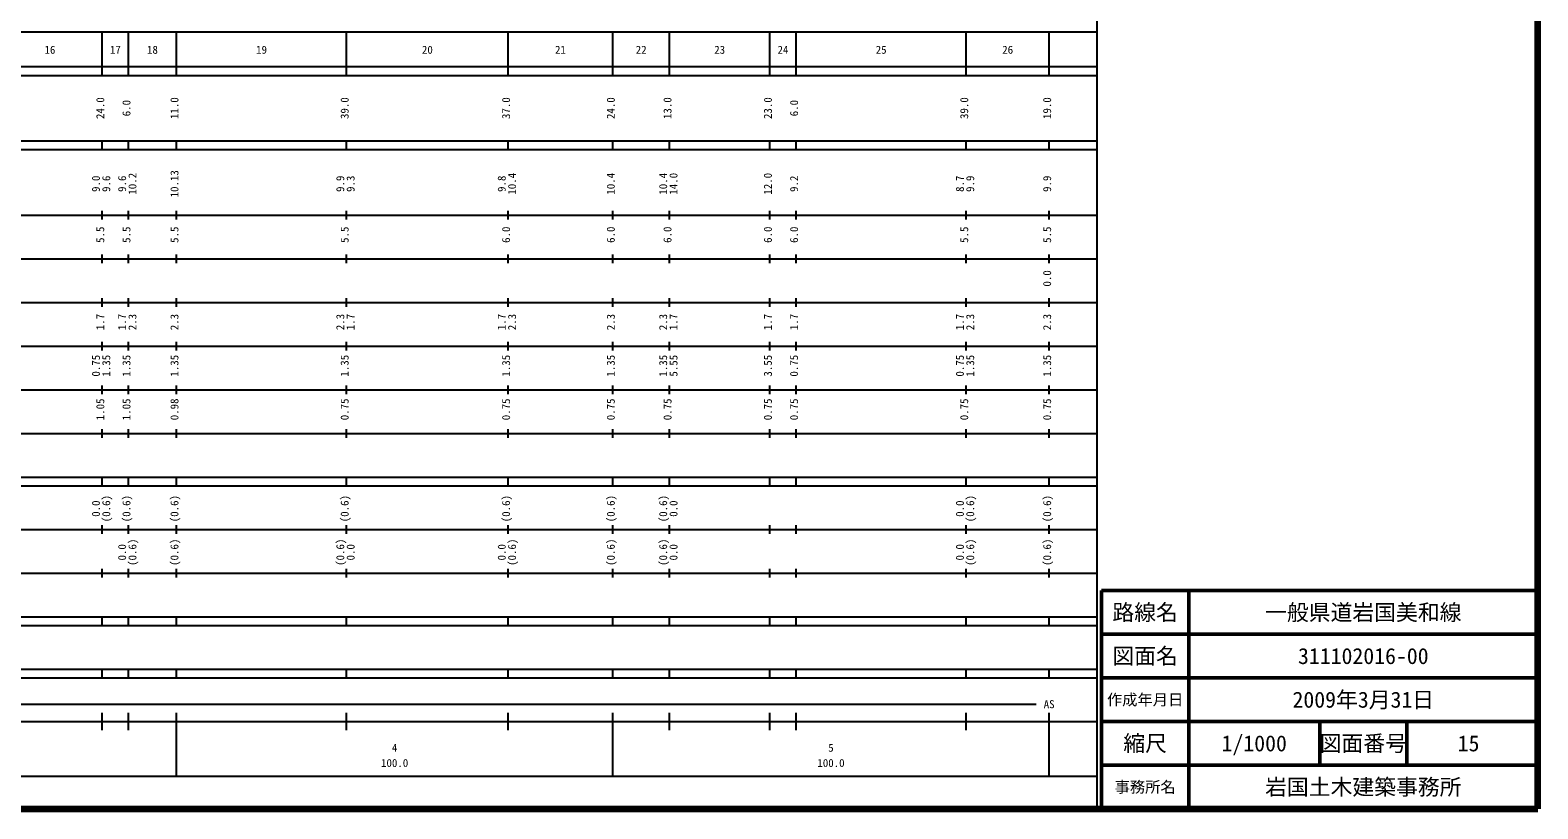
# Model space of a CAD drawing. Units: millimetres on the paper, enlarged 1000 times. Extents: x 17059 to 657059, y -104400 to 255600.
# Drawn here: x 311527 to 657059, y -104400 to 73957 of the extents above; entities that cross this region are included whole.
import ezdxf
from ezdxf.enums import TextEntityAlignment as Align

# ---------------------------------------------------------------- set-up
doc = ezdxf.new("R2010")
doc.units = ezdxf.units.MM
doc.header["$LTSCALE"] = 1000
for name, color, linetype, lineweight in [('M-TTL', 2, 'Continuous', 140), ('M-TTL-BAND', 7, 'Continuous', 25), ('M-TTL-FRAM', 2, 'Continuous', 50), ('M-TTL-LINE', 7, 'Continuous', 50)]:
    doc.layers.add(name, color=color, linetype=linetype, lineweight=lineweight)
doc.layers.add('M-TTL-TXT', color=7, linetype='Continuous')
doc.styles.add('ＭＳ ゴシック', font='')
doc.styles.get('ＭＳ ゴシック').set_extended_font_data('MS Gothic')

msp = doc.modelspace()

# ---------------------------------------------------------------- linework, layer by layer
at = {"layer": 'M-TTL'}
for p, q in [((657059, -104400), (657059, 255600)), ((17059, -104400), (657059, -104400))]:
    msp.add_line(p, q, dxfattribs=at)
at = {"layer": 'M-TTL-BAND'}
for p, q in [((556059, -104400), (556059, 245600)), ((45059, 73600), (556059, 73600)), ((328059, 63600), (328059, 73600)), ((334059, 63600), (334059, 73600)), ((345059, 63600), (345059, 73600)), ((384059, 63600), (384059, 73600)), ((421059, 63600), (421059, 73600)), ((445059, 63600), (445059, 73600)), ((458059, 63600), (458059, 73600)), ((481059, 63600), (481059, 73600)), ((487059, 63600), (487059, 73600)), ((526059, 63600), (526059, 73600)), ((545059, 63600), (545059, 73600)), ((17059, 65600), (556059, 65600)), ((17059, 63600), (556059, 63600)), ((17059, 48600), (556059, 48600)), ((328059, 46600), (328059, 48600)), ((334059, 46600), (334059, 48600)), ((345059, 46600), (345059, 48600)), ((384059, 46600), (384059, 48600)), ((421059, 46600), (421059, 48600)), ((445059, 46600), (445059, 48600)), ((458059, 46600), (458059, 48600)), ((481059, 46600), (481059, 48600)), ((487059, 46600), (487059, 48600)), ((526059, 46600), (526059, 48600)), ((545059, 46600), (545059, 48600)), ((17059, 46600), (556059, 46600)), ((17059, 31600), (556059, 31600)), ((328059, 30600), (328059, 32600)), ((334059, 30600), (334059, 32600)), ((345059, 30600), (345059, 32600)), ((384059, 30600), (384059, 32600)), ((421059, 30600), (421059, 32600)), ((445059, 30600), (445059, 32600)), ((458059, 30600), (458059, 32600)), ((481059, 30600), (481059, 32600)), ((487059, 30600), (487059, 32600)), ((526059, 30600), (526059, 32600)), ((545059, 30600), (545059, 32600)), ((23059, 21600), (556059, 21600)), ((328059, 20600), (328059, 22600)), ((334059, 20600), (334059, 22600)), ((345059, 20600), (345059, 22600)), ((384059, 20600), (384059, 22600)), ((421059, 20600), (421059, 22600)), ((445059, 20600), (445059, 22600)), ((458059, 20600), (458059, 22600)), ((481059, 20600), (481059, 22600)), ((487059, 20600), (487059, 22600)), ((526059, 20600), (526059, 22600)), ((545059, 20600), (545059, 22600)), ((29059, 11600), (556059, 11600)), ((328059, 10600), (328059, 12600)), ((334059, 10600), (334059, 12600)), ((345059, 10600), (345059, 12600)), ((384059, 10600), (384059, 12600)), ((421059, 10600), (421059, 12600)), ((445059, 10600), (445059, 12600)), ((458059, 10600), (458059, 12600)), ((481059, 10600), (481059, 12600)), ((487059, 10600), (487059, 12600)), ((526059, 10600), (526059, 12600)), ((545059, 10600), (545059, 12600)), ((23059, 1600), (556059, 1600)), ((328059, 600), (328059, 2600)), ((334059, 600), (334059, 2600)), ((345059, 600), (345059, 2600)), ((384059, 600), (384059, 2600)), ((421059, 600), (421059, 2600)), ((445059, 600), (445059, 2600)), ((458059, 600), (458059, 2600)), ((481059, 600), (481059, 2600)), ((487059, 600), (487059, 2600)), ((526059, 600), (526059, 2600)), ((545059, 600), (545059, 2600)), ((29059, -8400), (556059, -8400)), ((328059, -9400), (328059, -7400)), ((334059, -9400), (334059, -7400)), ((345059, -9400), (345059, -7400)), ((384059, -9400), (384059, -7400)), ((421059, -9400), (421059, -7400)), ((445059, -9400), (445059, -7400)), ((458059, -9400), (458059, -7400)), ((481059, -9400), (481059, -7400)), ((487059, -9400), (487059, -7400)), ((526059, -9400), (526059, -7400)), ((545059, -9400), (545059, -7400)), ((33809, -18400), (556059, -18400)), ((328059, -19400), (328059, -17400)), ((334059, -19400), (334059, -17400)), ((345059, -19400), (345059, -17400)), ((384059, -19400), (384059, -17400)), ((421059, -19400), (421059, -17400)), ((445059, -19400), (445059, -17400)), ((458059, -19400), (458059, -17400)), ((481059, -19400), (481059, -17400)), ((487059, -19400), (487059, -17400)), ((526059, -19400), (526059, -17400)), ((545059, -19400), (545059, -17400)), ((17059, -30400), (556059, -30400)), ((33809, -28400), (556059, -28400)), ((328059, -30400), (328059, -28400)), ((334059, -30400), (334059, -28400)), ((345059, -30400), (345059, -28400)), ((384059, -30400), (384059, -28400)), ((421059, -30400), (421059, -28400)), ((445059, -30400), (445059, -28400)), ((458059, -30400), (458059, -28400)), ((481059, -30400), (481059, -28400)), ((487059, -30400), (487059, -28400)), ((526059, -30400), (526059, -28400)), ((545059, -30400), (545059, -28400)), ((26059, -40400), (556059, -40400)), ((328059, -41400), (328059, -39400)), ((334059, -41400), (334059, -39400)), ((345059, -41400), (345059, -39400)), ((384059, -41400), (384059, -39400)), ((421059, -41400), (421059, -39400)), ((445059, -41400), (445059, -39400)), ((458059, -41400), (458059, -39400)), ((481059, -41400), (481059, -39400)), ((487059, -41400), (487059, -39400)), ((526059, -41400), (526059, -39400)), ((545059, -41400), (545059, -39400)), ((17059, -50400), (556059, -50400)), ((328059, -51400), (328059, -49400)), ((334059, -51400), (334059, -49400)), ((345059, -51400), (345059, -49400)), ((384059, -51400), (384059, -49400)), ((421059, -51400), (421059, -49400)), ((445059, -51400), (445059, -49400)), ((458059, -51400), (458059, -49400)), ((481059, -51400), (481059, -49400)), ((487059, -51400), (487059, -49400)), ((526059, -51400), (526059, -49400)), ((545059, -51400), (545059, -49400)), ((17059, -60400), (556059, -60400)), ((328059, -62400), (328059, -60400)), ((334059, -62400), (334059, -60400)), ((345059, -62400), (345059, -60400)), ((384059, -62400), (384059, -60400)), ((421059, -62400), (421059, -60400)), ((445059, -62400), (445059, -60400)), ((458059, -62400), (458059, -60400)), ((481059, -62400), (481059, -60400)), ((487059, -62400), (487059, -60400)), ((526059, -62400), (526059, -60400)), ((545059, -62400), (545059, -60400)), ((32309, -62400), (556059, -62400)), ((32309, -72400), (556059, -72400)), ((328059, -74400), (328059, -72400)), ((334059, -74400), (334059, -72400)), ((345059, -74400), (345059, -72400)), ((384059, -74400), (384059, -72400)), ((421059, -74400), (421059, -72400)), ((445059, -74400), (445059, -72400)), ((458059, -74400), (458059, -72400)), ((481059, -74400), (481059, -72400)), ((487059, -74400), (487059, -72400)), ((526059, -74400), (526059, -72400)), ((545059, -74400), (545059, -72400)), ((17059, -74400), (556059, -74400)), ((48059, -80400), (542059, -80400)), ((328059, -86400), (328059, -82400)), ((334059, -86400), (334059, -82400)), ((345059, -96900), (345059, -82400)), ((384059, -86400), (384059, -82400)), ((421059, -86400), (421059, -82400)), ((445059, -96900), (445059, -82400)), ((458059, -86400), (458059, -82400)), ((481059, -86400), (481059, -82400)), ((487059, -86400), (487059, -82400)), ((526059, -86400), (526059, -82400)), ((545059, -96900), (545059, -82400)), ((17059, -84400), (556059, -84400)), ((45059, -96900), (556059, -96900))]:
    msp.add_line(p, q, dxfattribs=at)
at = {"layer": 'M-TTL-FRAM'}
for p, q in [((657059, -54400), (557059, -54400)), ((557059, -54400), (557059, -104400))]:
    msp.add_line(p, q, dxfattribs=at)
at = {"layer": 'M-TTL-LINE'}
for p, q in [((577059, -54400), (577059, -104400)), ((657059, -64400), (557059, -64400)), ((657059, -74400), (557059, -74400)), ((657059, -84400), (557059, -84400)), ((607059, -84400), (607059, -86900)), ((627059, -84400), (627059, -86900)), ((607059, -86900), (607059, -91900)), ((627059, -86900), (627059, -91900)), ((607059, -91900), (607059, -94400)), ((627059, -91900), (627059, -94400)), ((657059, -94400), (557059, -94400))]:
    msp.add_line(p, q, dxfattribs=at)

# ---------------------------------------------------------------- texts
at = {"layer": 'M-TTL-BAND', "style": 'ＭＳ ゴシック'}
for s, p in [('16', (316059, 68005)), ('17', (331059, 68005)), ('18', (339559, 68005)), ('19', (364559, 68005)), ('20', (402559, 68005)), ('21', (433059, 68005)), ('22', (451559, 68005)), ('23', (469559, 68005)), ('24', (484059, 68005)), ('25', (506559, 68005)), ('26', (535559, 68005)), ('AS', (545059, -81900)), ('4', (395059, -91877)), ('5', (495059, -91877)), ('100.0', (395059, -95367)), ('100.0', (495059, -95367))]:
    msp.add_text(s, height=1833, dxfattribs=at).set_placement(p, align=Align.BOTTOM_CENTER)
for s, p in [('24.0', (329059, 56100)), ('6.0', (335059, 56100)), ('11.0', (346059, 56100)), ('39.0', (385059, 56100)), ('37.0', (422059, 56100)), ('24.0', (446059, 56100)), ('13.0', (459059, 56100)), ('23.0', (482059, 56100)), ('6.0', (488059, 56100)), ('39.0', (527059, 56100)), ('19.0', (546059, 56100)), ('10.13', (346059, 38774)), ('9.0', (328059, 38774)), ('9.6', (330429, 38774)), ('9.6', (334059, 38774)), ('10.2', (336429, 38774)), ('9.9', (384059, 38774)), ('9.3', (386429, 38774)), ('9.8', (421059, 38774)), ('10.4', (423429, 38774)), ('10.4', (446059, 38774)), ('10.4', (458059, 38774)), ('14.0', (460429, 38774)), ('12.0', (482059, 38774)), ('9.2', (488059, 38774)), ('8.7', (526059, 38774)), ('9.9', (528429, 38774)), ('9.9', (546059, 38774)), ('5.5', (329059, 27100)), ('5.5', (335059, 27100)), ('5.5', (346059, 27100)), ('5.5', (385059, 27100)), ('6.0', (422059, 27100)), ('6.0', (446059, 27100)), ('6.0', (459059, 27100)), ('6.0', (482059, 27100)), ('6.0', (488059, 27100)), ('5.5', (527059, 27100)), ('5.5', (546059, 27100)), ('0.0', (546059, 17100)), ('1.7', (329059, 7100)), ('1.7', (334059, 7100)), ('2.3', (336429, 7100)), ('2.3', (346059, 7100)), ('2.3', (384059, 7100)), ('1.7', (386429, 7100)), ('1.7', (421059, 7100)), ('2.3', (423429, 7100)), ('2.3', (446059, 7100)), ('2.3', (458059, 7100)), ('1.7', (460429, 7100)), ('1.7', (482059, 7100)), ('1.7', (488059, 7100)), ('1.7', (526059, 7100)), ('2.3', (528429, 7100)), ('2.3', (546059, 7100)), ('0.75', (328059, -2900)), ('1.35', (330429, -2900)), ('1.35', (335059, -2900)), ('1.35', (346059, -2900)), ('1.35', (385059, -2900)), ('1.35', (422059, -2900)), ('1.35', (446059, -2900)), ('1.35', (458059, -2900)), ('5.55', (460429, -2900)), ('3.55', (482059, -2900)), ('0.75', (488059, -2900)), ('0.75', (526059, -2900)), ('1.35', (528429, -2900)), ('1.35', (546059, -2900)), ('1.05', (329059, -12900)), ('1.05', (335059, -12900)), ('0.98', (346059, -12900)), ('0.75', (385059, -12900)), ('0.75', (422059, -12900)), ('0.75', (446059, -12900)), ('0.75', (459059, -12900)), ('0.75', (482059, -12900)), ('0.75', (488059, -12900)), ('0.75', (527059, -12900)), ('0.75', (546059, -12900)), ('0.0', (328059, -35636)), ('(0.6)', (330429, -35636)), ('(0.6)', (335059, -35636)), ('(0.6)', (346059, -35636)), ('(0.6)', (385059, -35636)), ('(0.6)', (422059, -35636)), ('(0.6)', (446059, -35636)), ('(0.6)', (458059, -35636)), ('0.0', (460429, -35636)), ('0.0', (526059, -35636)), ('(0.6)', (528429, -35636)), ('(0.6)', (546059, -35636)), ('0.0', (334059, -45636)), ('(0.6)', (336429, -45636)), ('(0.6)', (346059, -45636)), ('(0.6)', (384059, -45636)), ('0.0', (386429, -45636)), ('0.0', (421059, -45636)), ('(0.6)', (423429, -45636)), ('(0.6)', (446059, -45636)), ('(0.6)', (458059, -45636)), ('0.0', (460429, -45636)), ('0.0', (526059, -45636)), ('(0.6)', (528429, -45636)), ('(0.6)', (546059, -45636))]:
    msp.add_text(s, height=1833, rotation=90, dxfattribs=at).set_placement(p, align=Align.BOTTOM_CENTER)
at = {"layer": 'M-TTL-TXT', "style": 'ＭＳ ゴシック'}
for s, height, p in [('路線名', 3666, (567059, -59400)), ('路線名', 3666, (567059, -59400)), ('一般県道岩国美和線', 3666, (617059, -59400)), ('図面名', 3666, (567059, -69400)), ('図面名', 3666, (567059, -69400)), ('311102016-00', 3666, (617059, -69400)), ('作成年月日', 2566, (567059, -79400)), ('作成年月日', 2566, (567059, -79400)), ('2009年3月31日', 3666, (617059, -79400)), ('縮尺', 3666, (567059, -89400)), ('縮尺', 3666, (567059, -89400)), ('1/1000', 3666, (592059, -89400)), ('図面番号', 3666, (617059, -89400)), ('図面番号', 3666, (617059, -89400)), ('15', 3666, (641184, -89400)), ('事務所名', 2566, (567059, -99400)), ('事務所名', 2566, (567059, -99400)), ('岩国土木建築事務所', 3666, (617059, -99400))]:
    msp.add_text(s, height=height, dxfattribs=at).set_placement(p, align=Align.MIDDLE_CENTER)

doc.saveas('drawing.dxf')
